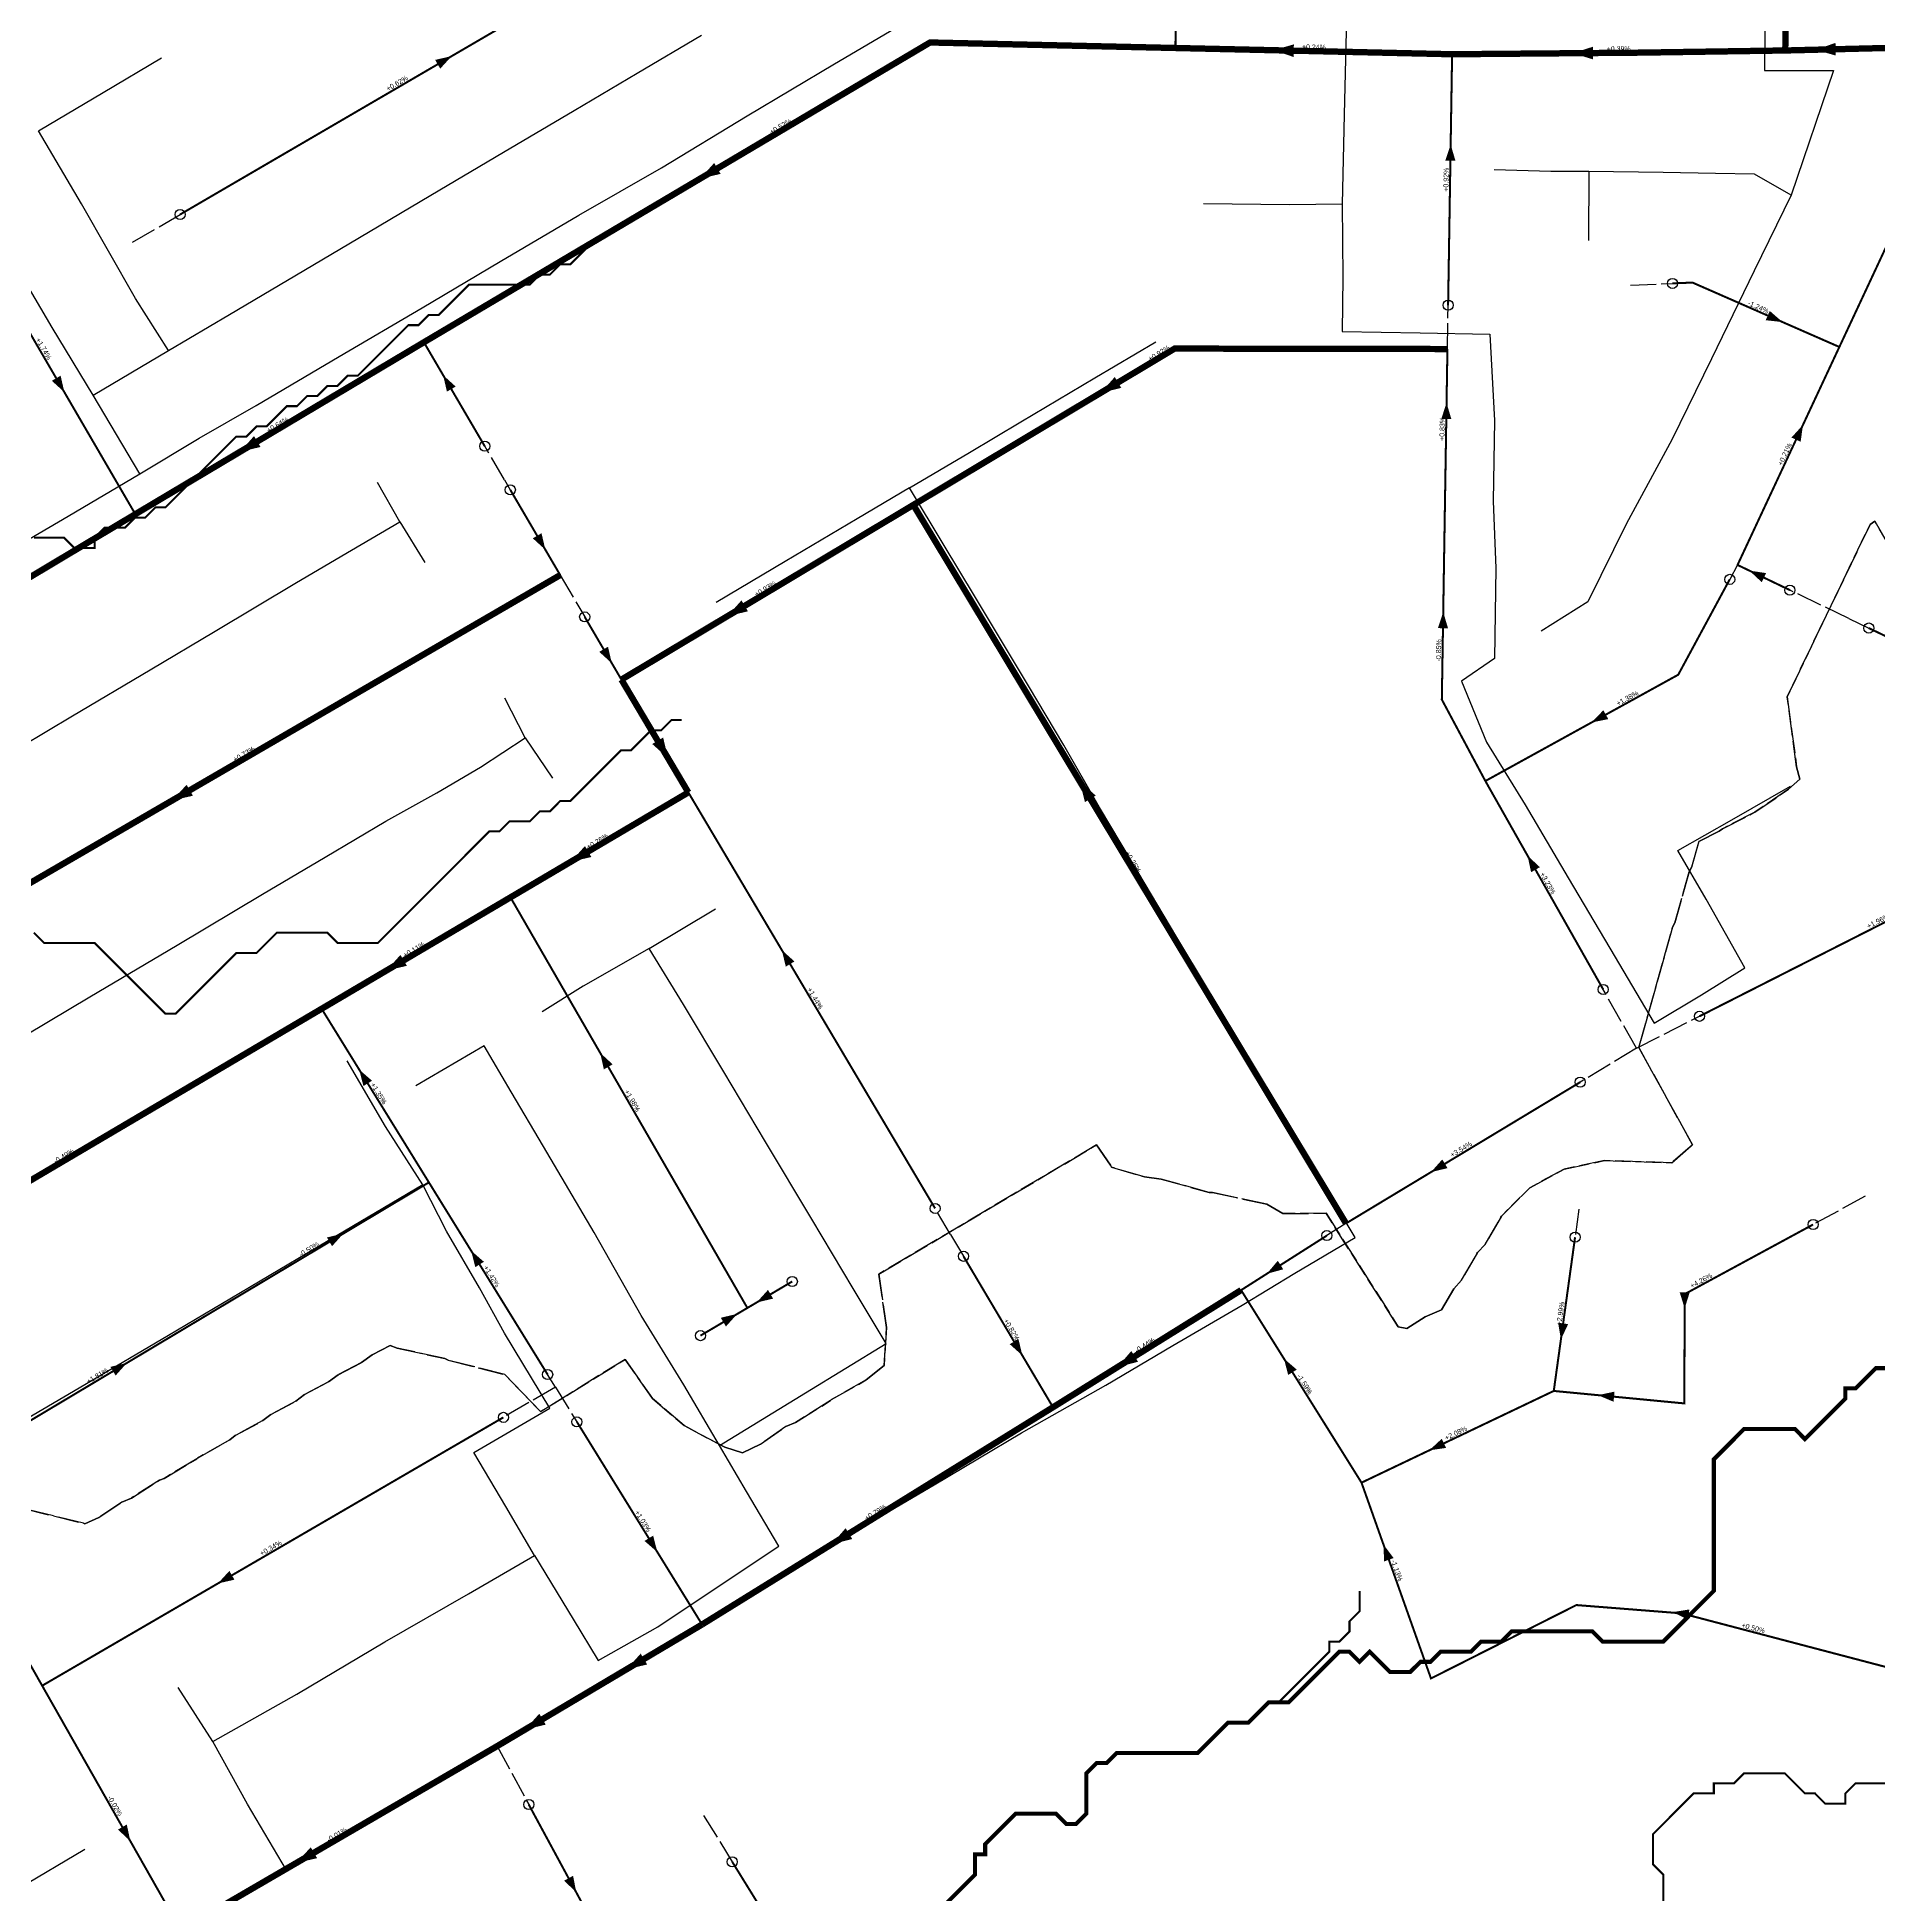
# Model space of a CAD drawing. Header units: metres. Extents: x 442821 to 452274, y 2561971 to 2571293.
# Drawn here: x 446233 to 446961, y 2566048 to 2566782 of the extents above; entities that cross this region are included whole.
import ezdxf
from ezdxf.enums import TextEntityAlignment as Align

# ---------------------------------------------------------------- set-up
doc = ezdxf.new("R2010")
doc.units = ezdxf.units.M
doc.header["$LTSCALE"] = 8
doc.linetypes.add('DASHDOT', pattern=[3.556, 2.54, -0.508, 0, -0.508])
doc.linetypes.add('DASHED', pattern=[1.524, 1.27, -0.254])
for name, color, linetype in [('A_ARROWS', 7, 'Continuous'), ('A_BUILT_2006', 252, 'Continuous'), ('A_CATCHMENTS', 7, 'Continuous'), ('A_GRADIENT', 8, 'Continuous'), ('A_HEAD_GAP', 8, 'Continuous'), ('A_HEADS', 8, 'Continuous'), ('A_STREAMS', 5, 'Continuous')]:
    doc.layers.add(name, color=color, linetype=linetype)

msp = doc.modelspace()

# ---------------------------------------------------------------- linework, layer by layer
at = {"layer": 'A_ARROWS', "color": 2}
for points in [[(446935.62, 2566777.04), (446943.55, 2566779.74), (446943.68, 2566774.74)], [(446396.54, 2566774.52), (446392.01, 2566769.57), (446390, 2566773.03)], [(446721.39, 2566776.86), (446729.45, 2566779.17), (446729.33, 2566774.18)], [(446839.69, 2566775.67), (446847.67, 2566778.23), (446847.71, 2566773.23)], [(446791.43, 2566739.59), (446793.33, 2566733.16), (446789.33, 2566733.23)], [(446494.68, 2566726.06), (446500.29, 2566732.29), (446502.84, 2566727.99)], [(446922.63, 2566669.43), (446915.96, 2566670.17), (446917.57, 2566673.83)], [(446243.43, 2566641.71), (446238.48, 2566646.23), (446241.94, 2566648.24)], [(446393.14, 2566648.47), (446398.1, 2566643.96), (446394.65, 2566641.94)], [(446653.07, 2566641.46), (446658.65, 2566647.71), (446661.22, 2566643.42)], [(446789.81, 2566637.5), (446791.71, 2566631.07), (446787.71, 2566631.14)], [(446930.68, 2566628.76), (446929.78, 2566622.12), (446926.15, 2566623.81)], [(446312.81, 2566618.13), (446318.4, 2566624.38), (446320.96, 2566620.08)], [(446433.56, 2566579.47), (446428.6, 2566583.98), (446432.05, 2566586)], [(446909.51, 2566571.21), (446916.14, 2566570.24), (446914.41, 2566566.64)], [(446505.5, 2566553.19), (446511.08, 2566559.44), (446513.65, 2566555.15)], [(446788.49, 2566554.86), (446790.39, 2566548.43), (446786.39, 2566548.49)], [(446459.84, 2566534.6), (446454.88, 2566539.12), (446458.33, 2566541.14)], [(446847.14, 2566511.21), (446851.78, 2566516.05), (446853.72, 2566512.55)], [(446482.05, 2566497.1), (446475.82, 2566502.7), (446480.12, 2566505.26)], [(446286.08, 2566480.41), (446291.74, 2566486.59), (446294.25, 2566482.27)], [(446644.86, 2566487.89), (446651.13, 2566482.33), (446646.85, 2566479.75)], [(446443.59, 2566456.15), (446449.21, 2566462.37), (446451.75, 2566458.06)], [(446821.81, 2566458.62), (446826.7, 2566454.03), (446823.22, 2566452.06)], [(446527.05, 2566421.26), (446532.04, 2566416.78), (446528.6, 2566414.74)], [(446370.67, 2566413.15), (446376.29, 2566419.37), (446378.83, 2566415.06)], [(446455.23, 2566380.67), (446460.16, 2566376.13), (446456.69, 2566374.13)], [(446359.98, 2566374.04), (446365.05, 2566369.65), (446361.64, 2566367.54)], [(446783.66, 2566333.53), (446788.11, 2566338.54), (446790.18, 2566335.12)], [(446353.73, 2566309.27), (446349.26, 2566304.27), (446347.21, 2566307.71)], [(446404.21, 2566302.5), (446409.27, 2566298.1), (446405.87, 2566296)], [(446517.07, 2566282.02), (446521.57, 2566286.99), (446523.6, 2566283.55)], [(446509.44, 2566277.52), (446504.94, 2566272.54), (446502.91, 2566275.99)], [(446268.15, 2566258.15), (446263.68, 2566253.15), (446261.63, 2566256.58)]]:
    msp.add_solid(points, dxfattribs=at)
at = {"layer": 'A_ARROWS', "color": 1}
for points in [[(446718.77, 2566293.37), (446723.09, 2566298.5), (446725.24, 2566295.12)], [(446883.93, 2566279.7), (446881.95, 2566286.1), (446885.95, 2566286.09)], [(446835.01, 2566267.4), (446833.91, 2566274.02), (446837.87, 2566273.47)], [(446622.13, 2566261.05), (446617.14, 2566265.54), (446620.58, 2566267.58)], [(446659.74, 2566256.5), (446665.21, 2566262.85), (446667.85, 2566258.6)], [(446725.51, 2566259.86), (446730.6, 2566255.5), (446727.21, 2566253.38)], [(446849.64, 2566245.4), (446856.2, 2566246.78), (446855.82, 2566242.8)], [(446782.98, 2566223.6), (446787.9, 2566228.16), (446789.62, 2566224.55)], [(446546.76, 2566186.49), (446552.25, 2566192.83), (446554.88, 2566188.57)], [(446477.83, 2566183.39), (446472.77, 2566187.79), (446476.17, 2566189.89)], [(446764.86, 2566186.4), (446768.89, 2566181.03), (446765.12, 2566179.69)], [(446304.12, 2566171), (446308.65, 2566175.95), (446310.66, 2566172.49)], [(446879.17, 2566159.66), (446885.8, 2566160.72), (446885.22, 2566156.76)], [(446465.64, 2566137.05), (446471.25, 2566143.28), (446473.8, 2566138.98)], [(446425.56, 2566113.28), (446431.16, 2566119.51), (446433.71, 2566115.21)], [(446269.51, 2566069.16), (446264.62, 2566073.74), (446268.1, 2566075.72)], [(446335.16, 2566060.58), (446340.82, 2566066.76), (446343.33, 2566062.44)], [(446445.8, 2566048.89), (446441, 2566053.56), (446444.52, 2566055.47)]]:
    msp.add_solid(points, dxfattribs=at)
at = {"layer": 'A_BUILT_2006', "color": 252}
for points in [[(446547.91, 2566771.42), (446580.8, 2566790.79)], [(446750.22, 2566789.74), (446749.38, 2566751.4)], [(446469.91, 2566767.84), (446495.29, 2566782.86)], [(446915.63, 2566786.09), (446915.5, 2566768.89)], [(446258.76, 2566760.16), (446281.88, 2566773.88)], [(446444.92, 2566753.06), (446469.91, 2566767.84)], [(446513.36, 2566750.93), (446547.91, 2566771.42)], [(446915.5, 2566768.89), (446942.78, 2566768.81)], [(446942.78, 2566768.81), (446926.01, 2566719.59)], [(446233.19, 2566745), (446258.76, 2566760.16)], [(446417.07, 2566736.58), (446444.92, 2566753.06)], [(446479.5, 2566730.39), (446513.36, 2566750.93)], [(446749.38, 2566751.4), (446748.6, 2566716.05)], [(446250.26, 2566716.14), (446233.19, 2566745)], [(446388.32, 2566719.57), (446417.07, 2566736.58)], [(446446.78, 2566711.61), (446479.5, 2566730.39)], [(446831.09, 2566728.89), (446808.69, 2566729.55)], [(446846.04, 2566728.9), (446831.09, 2566728.89)], [(446846.04, 2566728.9), (446845.97, 2566701.7)], [(446875.38, 2566728.49), (446846.04, 2566728.9)], [(446896.08, 2566728.16), (446875.38, 2566728.49)], [(446911.6, 2566727.91), (446896.08, 2566728.16)], [(446926.01, 2566719.59), (446911.6, 2566727.91)], [(446271.54, 2566678.72), (446250.26, 2566716.14)], [(446355.89, 2566700.38), (446388.32, 2566719.57)], [(446727.75, 2566715.78), (446693.75, 2566716.2)], [(446748.6, 2566716.05), (446727.75, 2566715.78)], [(446748.6, 2566716.05), (446748.87, 2566687.05)], [(446926.01, 2566719.59), (446911.44, 2566689.72)], [(446415.76, 2566693.34), (446446.78, 2566711.61)], [(446331.66, 2566686.05), (446355.89, 2566700.38)], [(446238.66, 2566667.28), (446221.56, 2566696.2)], [(446384.81, 2566675.11), (446415.76, 2566693.34)], [(446308.69, 2566672.46), (446331.66, 2566686.05)], [(446748.87, 2566687.05), (446748.56, 2566665.74)], [(446911.44, 2566689.72), (446894.54, 2566654.9)], [(446284.56, 2566658.18), (446271.54, 2566678.72)], [(446284.56, 2566658.18), (446308.69, 2566672.46)], [(446352.12, 2566655.87), (446384.81, 2566675.11)], [(446254.8, 2566640.57), (446238.66, 2566667.28)], [(446748.56, 2566665.74), (446779.33, 2566665.13)], [(446779.33, 2566665.13), (446806.89, 2566664.59)], [(446806.89, 2566664.59), (446808.75, 2566630.57)], [(446254.8, 2566640.57), (446284.56, 2566658.18)], [(446319.24, 2566636.51), (446352.12, 2566655.87)], [(446650.83, 2566647.36), (446674.84, 2566661.58)], [(446894.54, 2566654.9), (446878.84, 2566622.89)], [(446621.54, 2566630), (446650.83, 2566647.36)], [(446273.24, 2566609.43), (446254.8, 2566640.57)], [(446296.76, 2566623.56), (446319.24, 2566636.51)], [(446601.2, 2566617.95), (446621.54, 2566630)], [(446808.75, 2566630.57), (446808.29, 2566598.72)], [(446273.24, 2566609.43), (446296.76, 2566623.56)], [(446577.54, 2566603.93), (446601.2, 2566617.95)], [(446878.84, 2566622.89), (446860.94, 2566589.79)], [(446244.94, 2566592.77), (446273.24, 2566609.43)], [(446376.03, 2566590.55), (446367.2, 2566605.98)], [(446577.54, 2566603.93), (446556.86, 2566591.68)], [(446591.19, 2566581.18), (446577.54, 2566603.93)], [(446808.29, 2566598.72), (446809.25, 2566572.17)], [(446212.71, 2566573.84), (446244.94, 2566592.77)], [(446356.96, 2566579.36), (446376.03, 2566590.55)], [(446376.03, 2566590.55), (446385.97, 2566574.48)], [(446556.86, 2566591.68), (446528.4, 2566574.81)], [(446860.94, 2566589.79), (446845.64, 2566558.82)], [(446335.24, 2566566.46), (446356.96, 2566579.36)], [(446528.4, 2566574.81), (446501.06, 2566558.61)], [(446603.15, 2566561.25), (446591.19, 2566581.18)], [(446809.25, 2566572.17), (446808.72, 2566536.54)], [(446303, 2566547.3), (446335.24, 2566566.46)], [(446612.23, 2566546.12), (446603.15, 2566561.25)], [(446845.64, 2566558.82), (446827.18, 2566547.25)], [(446277.29, 2566532.03), (446303, 2566547.3)], [(446624.52, 2566525.65), (446612.23, 2566546.12)], [(446246.7, 2566513.85), (446277.29, 2566532.03)], [(446808.72, 2566536.54), (446795.72, 2566527.57)], [(446638.58, 2566502.22), (446624.52, 2566525.65)], [(446795.72, 2566527.57), (446805.6, 2566503.47)], [(446425.52, 2566505.17), (446417.6, 2566520.77)], [(446216.03, 2566495.63), (446246.7, 2566513.85)], [(446407.91, 2566493.54), (446425.52, 2566505.17)], [(446425.52, 2566505.17), (446436.38, 2566489.27)], [(446652.62, 2566477.65), (446638.58, 2566502.22)], [(446805.6, 2566503.47), (446820.83, 2566478.61)], [(446390.7, 2566483.35), (446407.91, 2566493.54)], [(446902.56, 2566472.8), (446925.78, 2566486)], [(446370.46, 2566472.23), (446390.7, 2566483.35)], [(446820.83, 2566478.61), (446837.89, 2566449.76)], [(446346.49, 2566457.99), (446370.46, 2566472.23)], [(446665.6, 2566455.76), (446652.62, 2566477.65)], [(446881.25, 2566460.68), (446902.56, 2566472.8)], [(446321.79, 2566443.31), (446346.49, 2566457.99)], [(446892.47, 2566441.44), (446881.25, 2566460.68)], [(446683.18, 2566426.26), (446665.6, 2566455.76)], [(446837.89, 2566449.76), (446854.33, 2566421.98)], [(446288.04, 2566423.23), (446321.79, 2566443.31)], [(446474.58, 2566421.92), (446500.82, 2566437.6)], [(446907.76, 2566414.24), (446892.47, 2566441.44)], [(446253.52, 2566402.84), (446288.04, 2566423.23)], [(446474.58, 2566421.92), (446448.5, 2566407.06)], [(446488.18, 2566399.73), (446474.58, 2566421.92)], [(446702.93, 2566393.03), (446683.18, 2566426.26)], [(446854.33, 2566421.98), (446871.81, 2566392.43)], [(446890.65, 2566403.62), (446907.76, 2566414.24)], [(446448.5, 2566407.06), (446432.25, 2566396.93)], [(446220.11, 2566382.9), (446253.52, 2566402.84)], [(446504.08, 2566373.17), (446488.18, 2566399.73)], [(446871.81, 2566392.43), (446890.65, 2566403.62)], [(446720.32, 2566363.48), (446702.93, 2566393.03)], [(446409.33, 2566383.49), (446382.35, 2566367.69)], [(446420.09, 2566365.23), (446409.33, 2566383.49)], [(446370.37, 2566351.55), (446355.27, 2566377.45)], [(446520.65, 2566345.47), (446504.08, 2566373.17)], [(446432.79, 2566343.68), (446420.09, 2566365.23)], [(446753.72, 2566307.7), (446720.32, 2566363.48)], [(446385.09, 2566328.46), (446370.37, 2566351.55)], [(446452.89, 2566309.7), (446432.79, 2566343.68)], [(446538.87, 2566315.01), (446520.65, 2566345.47)], [(446385.09, 2566328.46), (446351.29, 2566308.5)], [(446394.45, 2566310.26), (446385.09, 2566328.46)], [(446407.54, 2566287.83), (446394.45, 2566310.26)], [(446471.39, 2566276.86), (446452.89, 2566309.7)], [(446555.27, 2566287.61), (446538.87, 2566315.01)], [(446351.29, 2566308.5), (446316.63, 2566288)], [(446729.86, 2566293.6), (446753.72, 2566307.7)], [(446316.63, 2566288), (446284.53, 2566269.01)], [(446417.42, 2566269.9), (446407.54, 2566287.83)], [(446568.3, 2566265.84), (446555.27, 2566287.61)], [(446709.06, 2566280.96), (446729.86, 2566293.6)], [(446681.56, 2566265.02), (446709.06, 2566280.96)], [(446488.32, 2566249.45), (446471.39, 2566276.86)], [(446284.53, 2566269.01), (446251.58, 2566249.46)], [(446435.27, 2566240.27), (446417.42, 2566269.9)], [(446536.34, 2566246.3), (446568.3, 2566265.84)], [(446655.07, 2566249.35), (446681.56, 2566265.02)], [(446251.58, 2566249.46), (446218.3, 2566229.95)], [(446502.41, 2566225.54), (446488.32, 2566249.45)], [(446502.41, 2566225.54), (446536.34, 2566246.3)], [(446621.75, 2566230.52), (446655.07, 2566249.35)], [(446405.28, 2566222.76), (446435.27, 2566240.27)], [(446587.2, 2566210.03), (446621.75, 2566230.52)], [(446417.88, 2566201.47), (446405.28, 2566222.76)], [(446513.07, 2566207.35), (446502.41, 2566225.54)], [(446525.86, 2566185.76), (446513.07, 2566207.35)], [(446560.4, 2566194.1), (446587.2, 2566210.03)], [(446429.33, 2566182.11), (446417.88, 2566201.47)], [(446532.62, 2566177.73), (446560.4, 2566194.1)], [(446501.84, 2566169.85), (446525.86, 2566185.76)], [(446403.17, 2566166.87), (446429.33, 2566182.11)], [(446429.33, 2566182.11), (446444.52, 2566156.92)], [(446505.43, 2566160.76), (446532.62, 2566177.73)], [(446370.14, 2566147.88), (446403.17, 2566166.87)], [(446477.96, 2566153.88), (446501.84, 2566169.85)], [(446444.52, 2566156.92), (446454.4, 2566140.54)], [(446472.2, 2566141.1), (446505.43, 2566160.76)], [(446454.4, 2566140.54), (446477.96, 2566153.88)], [(446335.26, 2566127.3), (446370.14, 2566147.88)], [(446438.14, 2566120.94), (446472.2, 2566141.1)], [(446302.14, 2566108.56), (446288.4, 2566129.83)], [(446302.14, 2566108.56), (446335.26, 2566127.3)], [(446414.02, 2566106.8), (446438.14, 2566120.94)], [(446315.76, 2566083.73), (446302.14, 2566108.56)], [(446390.38, 2566092.82), (446414.02, 2566106.8)], [(446361.7, 2566075.8), (446390.38, 2566092.82)], [(446331.18, 2566057.75), (446315.76, 2566083.73)], [(446331.18, 2566057.75), (446361.7, 2566075.8)], [(446225.35, 2566050.44), (446251.57, 2566065.98)], [(446297.55, 2566037.75), (446331.18, 2566057.75)]]:
    msp.add_lwpolyline(points, dxfattribs=at)
at = {"layer": 'A_CATCHMENTS', "color": 2, "linetype": 'DASHED'}
msp.add_lwpolyline([(446965.91, 2566579.03), (446959.06, 2566590.82), (446957.22, 2566589.5), (446924.49, 2566521.4), (446928.16, 2566493.71), (446929.46, 2566488.79), (446924.98, 2566484.83), (446911.66, 2566475.72), (446898.94, 2566469.23), (446897.51, 2566468.26), (446889.57, 2566464.18), (446886.7, 2566454.21), (446885.77, 2566452.16), (446880.02, 2566432), (446879.1, 2566430.27), (446865.82, 2566382.78), (446887.03, 2566344.37), (446878.86, 2566337.21), (446852.3, 2566338.09), (446836.3, 2566334.73), (446822.68, 2566327.39), (446811.47, 2566316.09), (446805.07, 2566305), (446802.08, 2566301.74), (446795.65, 2566290.83), (446792.69, 2566287.41), (446787.76, 2566279.18), (446781.31, 2566276.37), (446774.16, 2566271.79), (446770.72, 2566272.4), (446742.16, 2566317.31), (446725.06, 2566317.12), (446718.78, 2566320.81), (446697.31, 2566325.47), (446695.94, 2566325.5), (446676.95, 2566330.79), (446670.42, 2566331.66), (446657.37, 2566335.43), (446656.9, 2566336.3), (446651.41, 2566344.26), (446565.32, 2566293.18), (446568.41, 2566272.14), (446567.44, 2566257.12), (446560.43, 2566251.41), (446546.73, 2566243.65), (446546.28, 2566243.25), (446532.46, 2566234.59), (446528.56, 2566232.98), (446518.61, 2566225.98), (446511.46, 2566222.56), (446504.45, 2566224.83), (446488.42, 2566233.36), (446475.9, 2566244.07), (446465.1, 2566259.54), (446431.7, 2566238.89), (446417.54, 2566253.56), (446395.12, 2566259.22), (446393.85, 2566259.91), (446374.95, 2566263.95), (446372.18, 2566265.05), (446365.05, 2566261.38), (446360.83, 2566258.25), (446351.71, 2566253.5), (446347.85, 2566250.61), (446338.37, 2566245.63), (446334.86, 2566242.97), (446325.03, 2566237.75), (446321.88, 2566235.34), (446310.89, 2566229.43), (446308.84, 2566227.79), (446296.05, 2566220.52), (446295.77, 2566220.29), (446282.86, 2566212.53), (446281.08, 2566211.82), (446269.94, 2566204.76), (446266.11, 2566203.12), (446257.01, 2566197.04), (446251.47, 2566194.52), (446250.94, 2566194.77), (446203.64, 2566206.46)], dxfattribs=at)
at = {"layer": 'A_CATCHMENTS', "color": 1, "linetype": 'DASHED'}
msp.add_lwpolyline([(446203.64, 2566206.46), (446250.94, 2566194.77), (446251.47, 2566194.52), (446257.01, 2566197.04), (446266.11, 2566203.12), (446269.94, 2566204.76), (446281.08, 2566211.82), (446282.86, 2566212.53), (446295.77, 2566220.29), (446296.05, 2566220.52), (446308.84, 2566227.79), (446310.89, 2566229.43), (446321.88, 2566235.34), (446325.03, 2566237.75), (446334.86, 2566242.97), (446338.37, 2566245.63), (446347.85, 2566250.61), (446351.71, 2566253.5), (446360.83, 2566258.25), (446365.05, 2566261.38), (446372.18, 2566265.05), (446374.95, 2566263.95), (446393.85, 2566259.91), (446395.12, 2566259.22), (446417.54, 2566253.56), (446431.7, 2566238.89), (446465.1, 2566259.54), (446475.9, 2566244.07), (446488.42, 2566233.36), (446504.45, 2566224.83), (446511.46, 2566222.56), (446518.61, 2566225.98), (446528.56, 2566232.98), (446532.46, 2566234.59), (446546.28, 2566243.25), (446546.73, 2566243.65), (446560.43, 2566251.41), (446567.44, 2566257.12), (446568.41, 2566272.14), (446565.32, 2566293.18), (446651.41, 2566344.26), (446656.9, 2566336.3), (446657.37, 2566335.43), (446670.42, 2566331.66), (446676.95, 2566330.79), (446695.94, 2566325.5), (446697.31, 2566325.47), (446718.78, 2566320.81), (446725.06, 2566317.12), (446742.16, 2566317.31), (446770.72, 2566272.4), (446774.16, 2566271.79), (446781.31, 2566276.37), (446787.76, 2566279.18), (446792.69, 2566287.41), (446795.65, 2566290.83), (446802.08, 2566301.74), (446805.07, 2566305), (446811.47, 2566316.09), (446822.68, 2566327.39), (446836.3, 2566334.73), (446852.3, 2566338.09), (446878.86, 2566337.21), (446887.03, 2566344.37), (446865.82, 2566382.78), (446879.1, 2566430.27), (446880.02, 2566432), (446885.77, 2566452.16), (446886.7, 2566454.21), (446889.57, 2566464.18), (446897.51, 2566468.26), (446898.94, 2566469.23), (446911.66, 2566475.72), (446924.98, 2566484.83), (446929.46, 2566488.79), (446928.16, 2566493.71), (446924.49, 2566521.4), (446957.22, 2566589.5), (446959.06, 2566590.82), (446965.91, 2566579.03)], dxfattribs=at)
at = {"layer": 'A_HEAD_GAP', "color": 8, "linetype": 'DASHED'}
for points in [[(446270.31, 2566700.94), (446289.16, 2566711.93)], [(446862.49, 2566684.02), (446879.13, 2566684.71)], [(446790.15, 2566658.78), (446790.42, 2566676.09)], [(446417.38, 2566607.09), (446409.6, 2566620.38)], [(446417.38, 2566607.09), (446419.71, 2566603.12)], [(446439.43, 2566569.45), (446449.12, 2566552.92)], [(446904.83, 2566573.46), (446901.75, 2566567.76)], [(446948.81, 2566552.32), (446925.54, 2566563.51)], [(446948.81, 2566552.32), (446956.71, 2566548.52)], [(446864.89, 2566382.49), (446851.73, 2566405.73)], [(446864.89, 2566382.49), (446889.76, 2566395.1)], [(446864.89, 2566382.49), (446842.64, 2566369.08)], [(446593.78, 2566308.83), (446587.62, 2566319.2)], [(446842.15, 2566318.96), (446840.61, 2566307.81)], [(446955.28, 2566323.97), (446934.7, 2566312.83)], [(446750.05, 2566313.27), (446742.47, 2566308.45)], [(446593.78, 2566308.83), (446598.85, 2566300.28)], [(446437.53, 2566248.59), (446434.47, 2566253.54)], [(446437.53, 2566248.59), (446416.98, 2566236.63)], [(446437.53, 2566248.59), (446446.04, 2566234.83)], [(446414.51, 2566106.72), (446427, 2566083.63)], [(446496.07, 2566079.37), (446507.45, 2566060.97)]]:
    msp.add_lwpolyline(points, dxfattribs=at)
at = {"layer": 'A_HEADS', "color": 2}
for centre in [(446289.16, 2566711.93), (446879.13, 2566684.71), (446790.42, 2566676.09), (446409.6, 2566620.38), (446419.71, 2566603.12), (446901.75, 2566567.76), (446925.54, 2566563.51), (446449.12, 2566552.92), (446851.73, 2566405.73), (446842.64, 2566369.08), (446587.62, 2566319.2), (446531.17, 2566290.33), (446494.86, 2566268.92), (446434.47, 2566253.54)]:
    msp.add_circle(centre, 2, dxfattribs=at)
at = {"layer": 'A_HEADS', "color": 1}
for centre in [(446956.71, 2566548.52), (446889.76, 2566395.1), (446742.47, 2566308.45), (446840.61, 2566307.81), (446934.7, 2566312.83), (446598.85, 2566300.28), (446416.98, 2566236.63), (446446.04, 2566234.83), (446427, 2566083.63), (446507.45, 2566060.97)]:
    msp.add_circle(centre, 2, dxfattribs=at)
at = {"layer": 'A_SECONDARY_HEADER', "color": 2, "linetype": 'DASHDOT', "const_width": 2.5}
for points in [[(446924.95, 2566903.86), (446923.71, 2566776.75)], [(446345.12, 2566398.08), (446142.95, 2566278.9)]]:
    msp.add_lwpolyline(points, dxfattribs=at)
at = {"layer": 'A_SECONDARY_HEADER', "color": 2, "const_width": 2.5}
for points in [[(446682.65, 2566777.73), (446585.64, 2566779.91), (446385.54, 2566661.45)], [(446385.54, 2566661.45), (446271.48, 2566593.52)], [(446790.15, 2566658.78), (446682.32, 2566658.95), (446579.03, 2566597.17)], [(446579.03, 2566597.17), (446463.63, 2566528.15)], [(446439.43, 2566569.45), (446191.06, 2566425.24)]]:
    msp.add_lwpolyline(points, dxfattribs=at)
at = {"layer": 'A_SECONDARY_HEADER', "color": 2, "linetype": 'DASHED', "const_width": 2.5}
for points in [[(446792, 2566775.26), (446682.65, 2566777.73)], [(446923.71, 2566776.75), (446866.01, 2566775.89), (446792, 2566775.26)], [(446965.98, 2566777.79), (446923.71, 2566776.75)], [(446750.05, 2566313.27), (446579.03, 2566597.17)], [(446271.48, 2566593.52), (446184.74, 2566541.68)], [(446463.63, 2566528.15), (446490.08, 2566483.57)], [(446490.08, 2566483.57), (446419.77, 2566442.1)], [(446419.77, 2566442.1), (446345.12, 2566398.08)]]:
    msp.add_lwpolyline(points, dxfattribs=at)
at = {"layer": 'A_SECONDARY_HEADER', "color": 1, "linetype": 'DASHDOT', "const_width": 2.5}
for points in [[(446708.59, 2566286.9), (446634.24, 2566240.63)], [(446452.88, 2566129.49), (446414.51, 2566106.72)]]:
    msp.add_lwpolyline(points, dxfattribs=at)
at = {"layer": 'A_SECONDARY_HEADER', "color": 1, "const_width": 2.5}
for points in [[(446634.24, 2566240.63), (446495.52, 2566154.78)], [(446495.52, 2566154.78), (446452.88, 2566129.49)]]:
    msp.add_lwpolyline(points, dxfattribs=at)
at = {"layer": 'A_SECONDARY_HEADER', "color": 1, "linetype": 'DASHED', "const_width": 2.5}
msp.add_lwpolyline([(446414.51, 2566106.72), (446289.47, 2566034)], dxfattribs=at)
at = {"layer": 'A_SECONDARY_MAIN', "color": 2, "linetype": 'DASHDOT', "const_width": 0.8}
for points in [[(446683.06, 2566865.47), (446682.65, 2566777.73)], [(446879.13, 2566684.71), (446887.02, 2566685.04), (446945.08, 2566659.59)], [(446805.15, 2566488.08), (446787.94, 2566520.26), (446789.14, 2566595.58)], [(446294.44, 2566273.85), (446387.53, 2566329.47)], [(446494.86, 2566268.92), (446513.42, 2566279.86)]]:
    msp.add_lwpolyline(points, dxfattribs=at)
at = {"layer": 'A_SECONDARY_MAIN', "color": 2, "const_width": 0.8}
for points in [[(446289.16, 2566711.93), (446462.36, 2566812.89)], [(446945.08, 2566659.59), (446978, 2566730.02), (446981.17, 2566777.53)], [(446196.33, 2566722.62), (446271.48, 2566593.52)], [(446409.6, 2566620.38), (446385.54, 2566661.45)], [(446789.14, 2566595.58), (446790.15, 2566658.78)], [(446925.54, 2566563.51), (446904.83, 2566573.46)], [(446587.62, 2566319.2), (446490.08, 2566483.57)], [(446513.42, 2566279.86), (446419.77, 2566442.1)], [(446387.53, 2566329.47), (446345.12, 2566398.08)], [(446842.64, 2566369.08), (446750.05, 2566313.27)], [(446434.47, 2566253.54), (446387.53, 2566329.47)]]:
    msp.add_lwpolyline(points, dxfattribs=at)
at = {"layer": 'A_SECONDARY_MAIN', "color": 2, "linetype": 'DASHED', "const_width": 0.8}
for points in [[(446904.83, 2566573.46), (446945.08, 2566659.59)], [(446531.17, 2566290.33), (446513.42, 2566279.86)]]:
    msp.add_lwpolyline(points, dxfattribs=at)
at = {"layer": 'A_SECONDARY_MAIN', "color": 1, "const_width": 0.8}
for points in [[(446934.7, 2566312.83), (446883.94, 2566285.33), (446883.81, 2566244.12)], [(446840.61, 2566307.81), (446832.19, 2566247.07)], [(446832.19, 2566247.07), (446756.19, 2566210.83)], [(446207.51, 2566178.42), (446234.65, 2566130.6)], [(446507.45, 2566060.97), (446561.53, 2565973.51)]]:
    msp.add_lwpolyline(points, dxfattribs=at)
at = {"layer": 'A_SECONDARY_MAIN', "color": 1, "linetype": 'DASHDOT', "const_width": 0.8}
for points in [[(446756.19, 2566210.83), (446708.59, 2566286.9)], [(446883.81, 2566244.12), (446883.8, 2566242.14), (446832.19, 2566247.07)], [(446781.21, 2566140.33), (446756.19, 2566210.83)]]:
    msp.add_lwpolyline(points, dxfattribs=at)
at = {"layer": 'A_SECONDARY_MAIN', "color": 1, "linetype": 'DASHED', "const_width": 0.8}
msp.add_lwpolyline([(446234.65, 2566130.6), (446289.47, 2566034)], dxfattribs=at)
at = {"layer": 'A_SECONDARY_MAIN_BRANCH', "color": 2, "const_width": 0.8}
for points in [[(446790.42, 2566676.09), (446792, 2566775.26)], [(446419.71, 2566603.12), (446439.43, 2566569.45)], [(446901.75, 2566567.76), (446881.39, 2566530.08), (446805.15, 2566488.08)], [(446449.12, 2566552.92), (446463.63, 2566528.15)], [(446851.73, 2566405.73), (446805.15, 2566488.08)], [(446220.13, 2566229.46), (446294.44, 2566273.85)]]:
    msp.add_lwpolyline(points, dxfattribs=at)
at = {"layer": 'A_SECONDARY_MAIN_BRANCH', "color": 1, "const_width": 0.8}
for points in [[(446956.71, 2566548.52), (446979.6, 2566537.52)], [(446889.76, 2566395.1), (447032.45, 2566467.44)], [(446598.85, 2566300.28), (446634.24, 2566240.63)], [(446446.04, 2566234.83), (446495.52, 2566154.78)], [(447039.53, 2566137.73), (447028.94, 2566120.81), (446882.77, 2566159.18), (446841.12, 2566162.46), (446783.65, 2566133.46), (446781.21, 2566140.33)], [(446427, 2566083.63), (446455.16, 2566031.59)]]:
    msp.add_lwpolyline(points, dxfattribs=at)
at = {"layer": 'A_SECONDARY_MAIN_BRANCH', "color": 1, "linetype": 'DASHED', "const_width": 0.8}
for points in [[(446742.47, 2566308.45), (446708.59, 2566286.9)], [(446416.98, 2566236.63), (446234.65, 2566130.6)]]:
    msp.add_lwpolyline(points, dxfattribs=at)
at = {"layer": 'A_STREAMS', "color": 5}
for points, const_width in [([(446451.4, 2566700.22), (446447.4, 2566696.22), (446443.4, 2566692.22), (446439.4, 2566692.22), (446435.4, 2566688.21), (446431.4, 2566688.21), (446427.4, 2566684.21), (446423.4, 2566684.21), (446419.4, 2566684.21), (446415.4, 2566684.21), (446411.39, 2566684.21), (446407.39, 2566684.21), (446403.39, 2566684.21), (446399.39, 2566680.21), (446395.39, 2566676.21), (446391.39, 2566672.21), (446387.39, 2566672.21), (446383.39, 2566668.21), (446379.39, 2566668.21), (446375.39, 2566664.21), (446371.39, 2566660.2), (446367.39, 2566656.2), (446363.39, 2566652.2), (446359.39, 2566648.2), (446355.39, 2566648.2), (446351.39, 2566644.2), (446347.39, 2566644.2), (446343.39, 2566640.2), (446339.38, 2566640.2), (446335.38, 2566636.2), (446331.38, 2566636.2), (446327.38, 2566632.2), (446323.38, 2566628.19), (446319.38, 2566628.19), (446315.38, 2566624.19), (446311.38, 2566624.19), (446307.38, 2566620.19), (446303.38, 2566616.19), (446299.38, 2566612.19), (446295.38, 2566608.19), (446291.38, 2566604.19), (446287.38, 2566600.18), (446283.38, 2566596.18), (446279.38, 2566596.18), (446275.38, 2566592.18), (446271.38, 2566592.18), (446267.37, 2566588.18), (446263.37, 2566588.18), (446259.37, 2566588.18), (446255.37, 2566584.18), (446255.37, 2566580.18), (446251.37, 2566580.18), (446247.37, 2566580.18), (446243.37, 2566584.18), (446239.37, 2566584.18), (446235.37, 2566584.18), (446231.37, 2566584.18)], 0.8), ([(446487.4, 2566512.15), (446483.4, 2566512.15), (446479.4, 2566508.15), (446475.4, 2566508.15), (446471.4, 2566504.15), (446467.4, 2566500.15), (446463.4, 2566500.15), (446459.4, 2566496.15), (446455.4, 2566492.15), (446451.4, 2566488.14), (446447.4, 2566484.14), (446443.4, 2566480.14), (446439.4, 2566480.14), (446435.4, 2566476.14), (446431.4, 2566476.14), (446427.4, 2566472.14), (446423.4, 2566472.14), (446419.4, 2566472.14), (446415.4, 2566468.14), (446411.39, 2566468.14), (446407.39, 2566464.14), (446403.39, 2566460.14), (446399.39, 2566456.13), (446395.39, 2566452.13), (446391.39, 2566448.13), (446387.39, 2566444.13), (446383.39, 2566440.13), (446379.39, 2566436.13), (446375.39, 2566432.13), (446371.39, 2566428.12), (446367.39, 2566424.12), (446363.39, 2566424.12), (446359.39, 2566424.12), (446355.39, 2566424.12), (446351.39, 2566424.12), (446347.39, 2566428.12), (446343.39, 2566428.12), (446339.38, 2566428.12), (446335.38, 2566428.12), (446331.38, 2566428.12), (446327.38, 2566428.12), (446323.38, 2566424.12), (446319.38, 2566420.12), (446315.38, 2566420.12), (446311.38, 2566420.12), (446307.38, 2566416.12), (446303.38, 2566412.12), (446299.38, 2566408.12), (446295.38, 2566404.12), (446291.38, 2566400.11), (446287.38, 2566396.11), (446283.38, 2566396.11), (446279.38, 2566400.11), (446275.38, 2566404.12), (446271.38, 2566408.12), (446267.37, 2566412.12), (446263.37, 2566416.12), (446259.37, 2566420.12), (446255.37, 2566424.12), (446251.37, 2566424.12), (446247.37, 2566424.12), (446243.37, 2566424.12), (446239.37, 2566424.12), (446235.37, 2566424.12), (446231.37, 2566428.12)], 0.8), ([(446963.47, 2566256.06), (446959.47, 2566256.06), (446955.47, 2566252.06), (446951.47, 2566248.06), (446947.47, 2566248.06), (446947.47, 2566244.06), (446943.47, 2566240.06), (446939.47, 2566236.06), (446935.47, 2566232.06), (446931.47, 2566228.05), (446927.47, 2566232.06), (446923.47, 2566232.06), (446919.46, 2566232.06), (446915.46, 2566232.06), (446911.46, 2566232.06), (446907.46, 2566232.06), (446903.46, 2566228.05), (446899.46, 2566224.05), (446895.46, 2566220.05), (446895.46, 2566216.05), (446895.46, 2566212.05), (446895.46, 2566208.05), (446895.46, 2566204.05), (446895.46, 2566200.04), (446895.46, 2566196.04), (446895.46, 2566192.04), (446895.46, 2566188.04), (446895.46, 2566184.04), (446895.46, 2566180.04), (446895.46, 2566176.04), (446895.46, 2566172.03), (446895.46, 2566168.03), (446891.46, 2566164.03), (446887.46, 2566160.03), (446883.46, 2566156.03), (446879.46, 2566152.03), (446875.46, 2566148.03), (446871.46, 2566148.03), (446867.46, 2566148.03), (446863.46, 2566148.03), (446859.46, 2566148.03), (446855.46, 2566148.03), (446851.46, 2566148.03), (446847.45, 2566152.03), (446843.45, 2566152.03), (446839.45, 2566152.03), (446835.45, 2566152.03), (446831.45, 2566152.03), (446827.45, 2566152.03), (446823.45, 2566152.03), (446819.45, 2566152.03), (446815.45, 2566152.03), (446811.45, 2566148.03), (446807.45, 2566148.03), (446803.45, 2566148.03), (446799.45, 2566144.02), (446795.45, 2566144.02), (446791.45, 2566144.02), (446787.45, 2566144.02), (446783.45, 2566140.02), (446779.45, 2566140.02), (446775.44, 2566136.02), (446771.44, 2566136.02), (446767.44, 2566136.02), (446763.44, 2566140.02), (446759.44, 2566144.02), (446755.44, 2566140.02), (446751.44, 2566144.02), (446747.44, 2566144.02), (446743.44, 2566140.02), (446739.44, 2566136.02), (446735.44, 2566132.02), (446731.44, 2566128.02), (446727.44, 2566124.02), (446723.44, 2566124.02)], 1.6), ([(446755.44, 2566168.03), (446755.44, 2566164.03), (446755.44, 2566160.03), (446751.44, 2566156.03), (446751.44, 2566152.03), (446747.44, 2566148.03), (446743.44, 2566148.03), (446743.44, 2566144.02), (446739.44, 2566140.02), (446735.44, 2566136.02), (446731.44, 2566132.02), (446727.44, 2566128.02), (446723.44, 2566124.02)], 0.8), ([(446723.44, 2566124.02), (446719.44, 2566124.02), (446715.44, 2566120.02), (446711.44, 2566116.02), (446707.44, 2566116.02), (446703.43, 2566116.02), (446699.43, 2566112.01), (446695.43, 2566108.01), (446691.43, 2566104.01), (446687.43, 2566104.01), (446683.43, 2566104.01), (446679.43, 2566104.01), (446675.43, 2566104.01), (446671.43, 2566104.01), (446667.43, 2566104.01), (446663.43, 2566104.01), (446659.43, 2566104.01), (446655.43, 2566100.01), (446651.43, 2566100.01), (446647.43, 2566096.01), (446647.43, 2566092.01), (446647.43, 2566088.01), (446647.43, 2566084), (446647.43, 2566080), (446643.43, 2566076), (446639.43, 2566076), (446635.43, 2566080), (446631.42, 2566080), (446627.42, 2566080), (446623.42, 2566080), (446619.42, 2566080), (446615.42, 2566076), (446611.42, 2566072), (446607.42, 2566068), (446607.42, 2566064), (446603.42, 2566064), (446603.42, 2566060), (446603.42, 2566055.99), (446599.42, 2566051.99), (446595.42, 2566047.99), (446591.42, 2566043.99)], 1.6), ([(446963.47, 2566092.01), (446959.47, 2566092.01), (446955.47, 2566092.01), (446951.47, 2566092.01), (446947.47, 2566088.01), (446947.47, 2566084), (446943.47, 2566084), (446939.47, 2566084), (446935.47, 2566088.01), (446931.47, 2566088.01), (446927.47, 2566092.01), (446923.47, 2566096.01), (446919.46, 2566096.01), (446915.46, 2566096.01), (446911.46, 2566096.01), (446907.46, 2566096.01), (446903.46, 2566092.01), (446899.46, 2566092.01), (446895.46, 2566092.01), (446895.46, 2566088.01), (446891.46, 2566088.01), (446887.46, 2566088.01), (446883.46, 2566084), (446879.46, 2566080), (446875.46, 2566076), (446871.46, 2566072), (446871.46, 2566068), (446871.46, 2566064), (446871.46, 2566060), (446875.46, 2566055.99), (446875.46, 2566051.99), (446875.46, 2566047.99), (446875.46, 2566043.99)], 0.8)]:
    msp.add_lwpolyline(points, dxfattribs=dict(at, const_width=const_width))

# ---------------------------------------------------------------- texts
at = {"layer": 'A_GRADIENT', "color": 2}
for s, rotation, p in [('+0.24%', 358.70909, (446737.33, 2566776.5)), ('+0.39%', 0.48181, (446857.86, 2566775.82)), ('+0.62%', 30.23818, (446375.76, 2566762.41)), ('+0.52%', 30.62789, (446527.34, 2566745.4)), ('+0.92%', 89.08747, (446791.21, 2566725.68)), ('-1.24%', -23.6649, (446912.44, 2566673.9)), ('+1.74%', -59.79502, (446233.9, 2566658.07)), ('+0.92%', 30.88417, (446676.95, 2566655.74)), ('+0.64%', 30.77379, (446328.51, 2566627.49)), ('+0.83%', 89.08747, (446789.64, 2566627.18)), ('+0.21%', 64.95116, (446924.96, 2566616.53)), ('+0.93%', 30.88417, (446521.33, 2566562.66)), ('-0.85%', 89.08747, (446788.25, 2566539.68)), ('+1.38%', 28.85195, (446862.02, 2566519.41)), ('+0.73%', 30.14028, (446315.24, 2566497.35)), ('+0.26%', 30.52844, (446454.92, 2566462.84)), ('+0.26%', 301.06419, (446664.54, 2566455.22)), ('+3.23%', 299.50112, (446828.44, 2566446.9)), ('+0.11%', 30.52844, (446382.44, 2566420.09)), ('+1.44%', 300.68589, (446538.85, 2566401.38)), ('+1.35%', 301.72401, (446366.33, 2566363.77)), ('+1.98%', 299.99476, (446466.59, 2566360.98)), ('-0.49%', 30.5203, (446244.03, 2566338.49)), ('+3.54%', 31.08007, (446796.35, 2566341.17)), ('-0.50%', 30.85277, (446340.98, 2566301.66)), ('+1.42%', 301.72401, (446411, 2566291.5)), ('+1.81%', 30.85277, (446257.28, 2566251.66))]:
    msp.add_text(s, height=2, rotation=rotation, dxfattribs=at).set_placement(p, align=Align.BOTTOM_CENTER)
at = {"layer": 'A_GRADIENT', "color": 1}
for s, rotation, p in [('+1.96%', 26.88327, (446961.11, 2566431.27)), ('+4.26%', 28.44328, (446891.2, 2566289.27)), ('+2.99%', 82.1111, (446836.4, 2566277.44)), ('+0.82%', -59.31411, (446616.54, 2566270.46)), ('-0.44%', 31.89381, (446671.42, 2566263.77)), ('-1.59%', 302.03407, (446732.39, 2566248.86)), ('+2.08%', 25.4949, (446794.19, 2566228.95)), ('+0.79%', 31.75468, (446564.88, 2566197.71)), ('+1.03%', -58.27599, (446470.78, 2566194.8)), ('+0.34%', 30.17983, (446325.81, 2566183.62)), ('-1.13%', 289.54253, (446768.7, 2566175.58)), ('+0.50%', 345.2919, (446910.65, 2566151.86)), ('-0.02%', -60.42452, (446262.06, 2566082.3)), ('-0.01%', 30.18188, (446351.99, 2566070.36))]:
    msp.add_text(s, height=2, rotation=rotation, dxfattribs=at).set_placement(p, align=Align.BOTTOM_CENTER)

doc.saveas('drawing.dxf')
